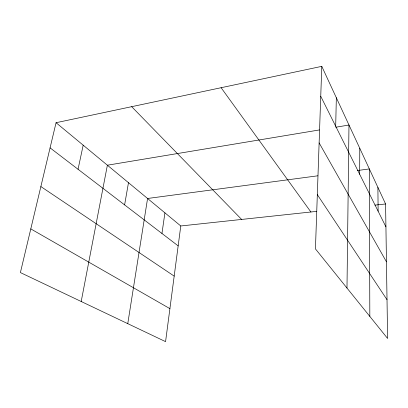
<?xml version="1.0" encoding="UTF-8"?>
<svg xmlns="http://www.w3.org/2000/svg" width="408" height="408" viewBox="0 0 408 408"><rect width="100%" height="100%" fill="white"/><g stroke="black" fill="none" stroke-linecap="round" stroke-linejoin="round"><path stroke-width="0.61" d="M359.672 174.252L359.774 148.293M346.984 288.053L348.983 125.026L335.779 127.219M335.697 126.23L336.335 97.742M321.785 66.356L315.44 248.9L387.6 338.467L385.585 203.969L321.785 66.356L56.059 122.716L20.4 272.575L165.571 341.644L180.775 225.976L56.059 122.716M161.956 233.473L164.924 212.854M127.765 323.651L147.569 198.482L317.863 175.797M124.608 204.898L128.479 182.677M81.197 301.497L107.381 165.209L319.428 129.938M78.05 169.269L83.191 145.177M357.423 170.529L369.347 168.943L369.832 316.409M180.775 225.976L316.542 211.385M374.901 205.117L385.585 203.969M30.794 228.898L169.912 308.642M40.866 186.573L174.185 276.109M50.077 147.864L178.158 245.871M131.672 106.677L241.628 219.438M221.111 87.71L310.901 211.992M317.327 194.641L387.019 299.717M319.122 142.897L386.452 261.814M320.744 96.283L385.927 226.843M377.9 187.389L378.124 211.216"/></g></svg>
